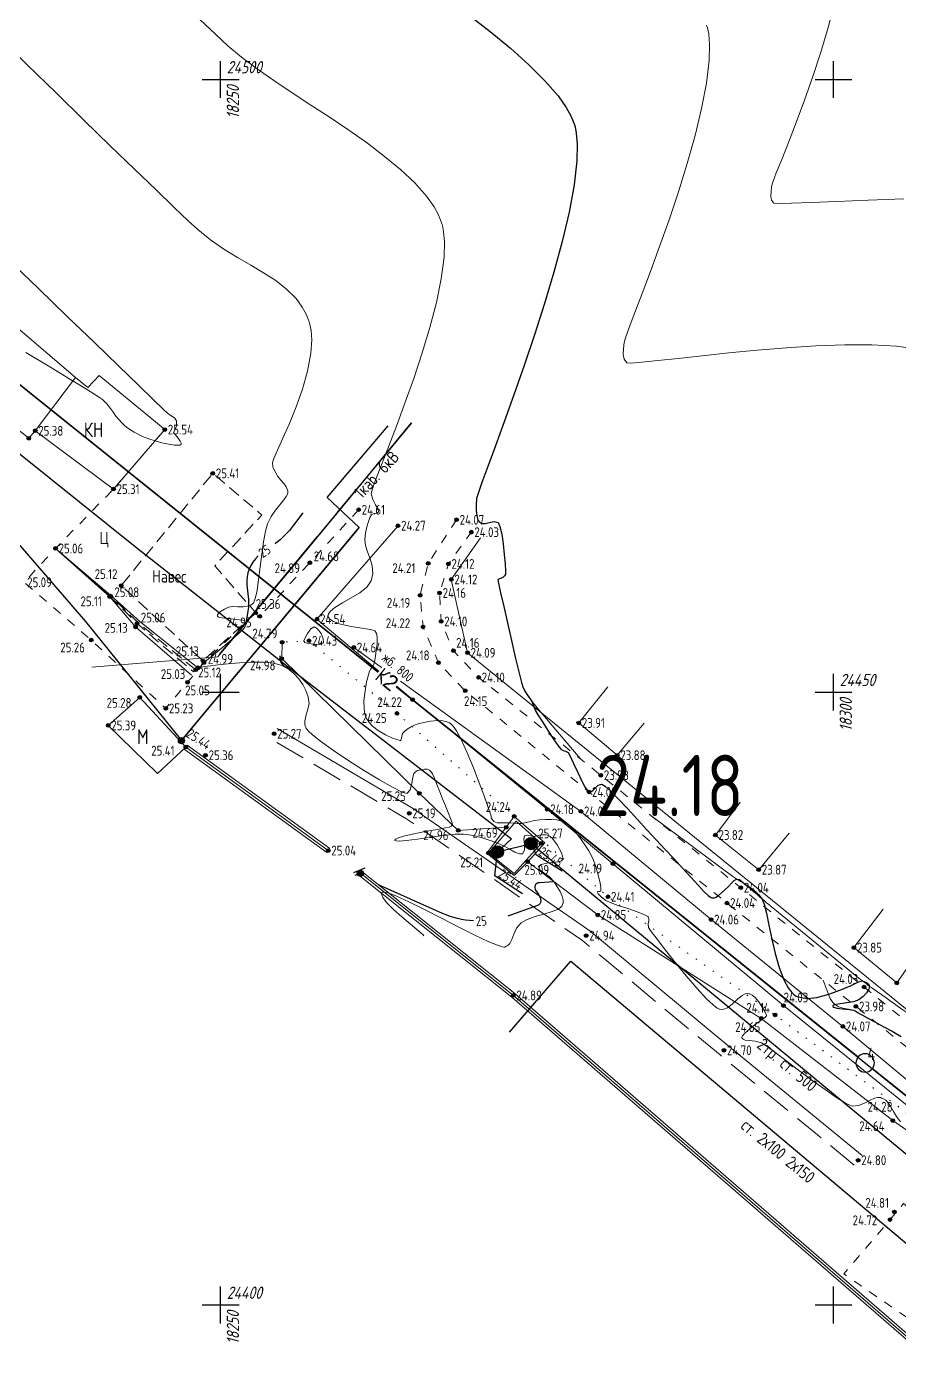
# Model space of a CAD drawing. Header units: metres. Extents: x 2491 to 4492, y 1184 to 2058.
# Drawn here: x 2826.2 to 2897.4, y 1402.6 to 1510.6 of the extents above; entities that cross this region are included whole.
import ezdxf
from ezdxf.enums import TextEntityAlignment as Align

# ---------------------------------------------------------------- set-up
doc = ezdxf.new("R2010")
doc.units = ezdxf.units.M
for name, pattern in [('g5_01_5x1_5', [1.5, 0.75, -0.75]), ('g5_02x1', [1.5, 1, -0.5]), ('g5_05x2', [3.5, 2.5, -1]), ('g5_366', [0.85, 0.1, -0.75]), ('осеваяX2', [4, 2.5, -0.5, 0.5, -0.5])]:
    doc.linetypes.add(name, pattern=pattern)
for name, color, linetype, transparency in [('02_Сетка', 7, 'Continuous', 0.6), ('03_Здания и строения', 7, 'Continuous', 0.6), ('05_Элементы зданий', 7, 'Continuous', 0.6), ('06_Инженерно-технические сооружения', 7, 'Continuous', 0.6), ('10_Границы покрытий и угодий', 7, 'Continuous', 0.6), ('11_Гидрография', 7, 'Continuous', 0.6), ('12_Рельеф', 7, 'Continuous', 0.6), ('13_Растительность', 7, 'Continuous', 0.6), ('14_Ограждения', 7, 'Continuous', 0.6), ('19_Горизонтали', 7, 'Continuous', 0.6), ('30_Канализация', 7, 'Continuous', 0.6), ('32_Теплосеть', 7, 'Continuous', 0.6), ('33_Газопровод', 7, 'Continuous', 0.6), ('38_Кабели высокого напряжения', 7, 'Continuous', 0.6), ('44_Крышки колодцев', 7, 'Continuous', 0.6), ('45_Номера колодцев', 7, 'Continuous', 0.6), ('61_Отметки высоты поверхности', 7, 'Continuous', 0.6)]:
    doc.layers.add(name, color=color, linetype=linetype, transparency=transparency)
for name, color, linetype, lineweight in [('Сети_W1', 1, 'Continuous', 30), ('Сети_Г1.Метки', 132, 'Continuous', 30), ('Сети_Горизонтали.Вспомогательные', 1, 'Continuous', 9), ('Сети_Горизонтали.Основные', 1, 'Continuous', 30), ('Сети_К2', 40, 'Continuous', 30), ('Сети_К2.Метки', 40, 'Continuous', 30), ('Сети_Трасса', 1, 'осеваяX2', 30)]:
    doc.layers.add(name, color=color, linetype=linetype, lineweight=lineweight)
doc.layers.add('Сетка', color=7, linetype='Continuous')
doc.styles.add('LIKE11', font='GOST_0.TTF')
doc.styles.add('LIKE14', font='GOST_0.TTF')
doc.styles.add('LIKE17', font='GOST_0.TTF')
doc.styles.add('LIKE32', font='GOST_0.TTF')
doc.styles.add('LIKE36', font='GOST_0.TTF')
doc.styles.add('Line_GUGK', font='GOST_0.TTF')
doc.styles.get("Standard").update_dxf_attribs({"font": 'GOST_0.TTF'})
doc.linetypes.add('g5_084a', pattern='A,0.001,[18,GUGK_2005.shx,S=2.5,R=180,X=0,Y=0],0.5,[18,GUGK_2005.shx,S=6,R=180,X=0,Y=0],0.5', length=1.001)
doc.linetypes.add('g5_084b', pattern='A,0.001,[18,GUGK_2005.shx,S=5,R=180,X=0,Y=0],0.5,[18,GUGK_2005.shx,S=15,R=180,X=0,Y=0],0.5', length=1.001)
doc.linetypes.add('g5_119_1', pattern='A,4,-1,[31,GUGK_2005.shx,S=0.1,R=0,X=0,Y=0],0.35,[31,GUGK_2005.shx,S=0.08,R=0,X=0,Y=0],3.3,[31,GUGK_2005.shx,S=0.08,R=180,X=0,Y=0],0.35,[31,GUGK_2005.shx,S=0.1,R=180,X=0,Y=0],-1', length=10)
doc.linetypes.add('g5_121_g', pattern='A,4,-0.4,["Г",Line_GUGK,S=1,R=0,X=0,Y=-0.5],-1.2,12', length=17.6)
doc.linetypes.add('g5_121_t', pattern='A,4,-0.4,["Т",Line_GUGK,S=1,R=0,X=0,Y=-0.5],-1.2,12', length=17.6)
doc.linetypes.add('g5_122_kl', pattern='A,1,-1,1.5,-0.4,["Кл",Line_GUGK,S=1,R=0,X=0,Y=-0.5],-2.4,1.5,-1,4,-1,4,-1,3', length=21.8)
doc.linetypes.add('g5_122_t', pattern='A,1,-1,1.5,-0.4,["Т",Line_GUGK,S=1,R=0,X=0,Y=-0.5],-1.5,1.5,-1,4,-1,4,-1,3', length=20.9)
doc.linetypes.add('g5_386_4', pattern='A,0,-3.5,[23,GUGK_2005.shx,S=1,R=0,X=3,Y=0],-3.5', length=7)
doc.linetypes.add('g5_397_1', pattern='A,0,-0.625,[39,GUGK_2005.shx,S=0.5,R=0,X=0.5,Y=0],-1.25,[24,GUGK_2005.shx,S=0.5,R=0,X=0.5,Y=0],-0.625', length=2.5)
doc.linetypes.add('g5_472', pattern='A,0,-4,[25,GUGK_2005.shx,S=0.4,R=0,X=0,Y=-0.2],0', length=4)
doc.linetypes.add('g5_474_1a', pattern='A,1,-0.25,[28,GUGK_2005.shx,S=1,R=0,X=0,Y=0],-0.25,1', length=2.5)

# ---------------------------------------------------------------- blocks, each defined once
blk = doc.blocks.new('g5_122_7')
h = blk.add_hatch(color=0)
edge = h.paths.add_edge_path()
edge.add_arc((0, 0), 0.25, 0, 360)
at = {"color": 0}
blk.add_circle((0, 0), 0.25, dxfattribs=at)
blk = doc.blocks.new('g5_474c_1')
h = blk.add_hatch(color=0)
edge = h.paths.add_edge_path()
edge.add_arc((0, 0), 0.25, 0, 360)
at = {"color": 0}
blk.add_line((0, 0.25), (0, 0.5), dxfattribs=at)
blk.add_lwpolyline([(0.25, -0.5), (0.25, 0.5)], dxfattribs=at)
blk.add_circle((0, 0), 0.25, dxfattribs=at)
blk = doc.blocks.new('g5_117t')
h = blk.add_hatch(color=255)
h.paths.add_polyline_path([(-0.04, -0.04), (-0.46, -0.04, 0.367426), (-0.04, -0.46)])
h.paths.add_polyline_path([(0.04, -0.46, 0.367426), (0.46, -0.04), (0.04, -0.04)])
h.paths.add_polyline_path([(0.46, 0.04, 0.921954), (-0.46, 0.04)])
at = {"color": 0}
for points in [[(-0.5, 0), (0.5, 0)], [(0, -0.5), (0, 0)]]:
    blk.add_lwpolyline(points, dxfattribs=at)
blk.add_circle((0, 0), 0.5, dxfattribs=at)
blk = doc.blocks.new('g5_012')
at = {"color": 92}
for points in [[(0, -1.5), (0, 1.5)], [(-1.5, 0), (1.5, 0)]]:
    blk.add_lwpolyline(points, dxfattribs=at)
blk = doc.blocks.new('g5_330')
blk.add_hatch(color=0).paths.add_polyline_path([(0.15, 0, 1), (-0.15, 0, 1)])
at = {"color": 0}
blk.add_circle((0, 0), 0.15, dxfattribs=at)

msp = doc.modelspace()

# ---------------------------------------------------------------- linework, layer by layer
at = {"layer": '03_Здания и строения', "color": 7, "linetype": 'Continuous', "lineweight": 20, "flags": 128}
for points in [[(2837.47, 1477.69), (2833.29, 1472.83), (2826.9, 1477.59), (2826.38, 1476.98), (2820.88, 1481.32), (2810.23, 1490.2), (2810.57, 1490.67), (2805.62, 1494.96), (2804.7, 1493.74), (2799.21, 1497.6), (2798.34, 1496.52), (2795.47, 1498.86), (2799.34, 1503.71), (2802.14, 1501.8), (2803.47, 1503.56), (2808.78, 1499.52), (2809.72, 1500.69), (2815, 1496.32), (2814.37, 1495.45), (2830.19, 1481.93), (2831.19, 1481.12), (2832.13, 1482.09), (2837.47, 1477.69)], [(2826.9, 1477.59), (2830.19, 1481.93)], [(2873.63, 1456.71), (2871.25, 1453.75), (2874.39, 1451.12), (2876.59, 1453.74)], [(2832.86, 1453.55), (2835.43, 1455.84), (2839.18, 1451.78), (2836.88, 1449.64), (2832.86, 1453.55)], [(2884.42, 1447.28), (2882.4, 1444.61), (2885.93, 1441.78), (2888.42, 1444.76)], [(2896.08, 1438.56), (2893.69, 1435.42), (2897.19, 1432.54), (2899.5, 1435.84)]]:
    msp.add_lwpolyline(points, dxfattribs=at)
at = {"layer": '05_Элементы зданий', "color": 7, "linetype": 'g5_02x1', "lineweight": 20, "flags": 128}
msp.add_lwpolyline([(2844.89, 1462.75), (2840.59, 1458.81), (2833.92, 1464.96), (2841.39, 1474.12), (2845.39, 1470.72), (2841.55, 1466.57), (2844.89, 1462.75), (2844.89, 1462.75)], dxfattribs=at)
at = {"layer": '06_Инженерно-технические сооружения', "color": 7, "linetype": 'Continuous', "lineweight": 20, "flags": 128}
for points in [[(2840.16, 1458.25), (2835.45, 1462.03), (2833.06, 1464.14), (2828.56, 1467.99), (2832.99, 1464.05), (2835.09, 1461.59), (2839.65, 1457.66)], [(2863.75, 1443.14), (2865.33, 1445.24), (2865.98, 1446.12), (2868.48, 1443.96), (2867.08, 1442.43), (2865.99, 1441.31), (2863.75, 1443.14)], [(2866.14, 1445.75), (2863.87, 1443.13), (2865.97, 1441.46), (2868.17, 1443.93), (2866.14, 1445.75)]]:
    msp.add_lwpolyline(points, dxfattribs=at)
at = {"layer": '10_Границы покрытий и угодий', "color": 7, "linetype": 'g5_01_5x1_5', "lineweight": 20, "flags": 128}
for points in [[(2853.29, 1471.15), (2849.3, 1466.82), (2845.22, 1462.45), (2844.81, 1462.66), (2840.66, 1458.66), (2839.33, 1457.07), (2837.56, 1454.94), (2831.47, 1460.51), (2826, 1465.23), (2828.56, 1467.99), (2833.29, 1472.83), (2837.47, 1477.69)], [(2861.28, 1470.33), (2858.97, 1466.77), (2858.3, 1464.17), (2858.54, 1461.59), (2859.8, 1458.66), (2861.98, 1456.38), (2872.08, 1448.12), (2883.34, 1439.06), (2893.86, 1430.62), (2908.18, 1419.11), (2918.05, 1411.13), (2924.08, 1406.33), (2925.65, 1405.65), (2927.67, 1405.41), (2929.32, 1405.9), (2934.1, 1411.51)], [(2932.5, 1411.82), (2928.58, 1407.26), (2924.93, 1407.72), (2918.81, 1412.61), (2908.8, 1420.67), (2894.52, 1432.2), (2884.46, 1440.31), (2873.04, 1449.49), (2863.08, 1457.47), (2861.02, 1459.64), (2860.02, 1462.04), (2859.89, 1464.36), (2860.61, 1466.73), (2862.48, 1469.32)], [(2900.22, 1412.46), (2902.93, 1410.26), (2903.65, 1406.64), (2902.31, 1405.14), (2900.85, 1403.27), (2892.87, 1408.8), (2896.64, 1413.23), (2897.75, 1414.53), (2900.22, 1412.46)]]:
    msp.add_lwpolyline(points, dxfattribs=at)
at = {"layer": '10_Границы покрытий и угодий', "color": 7, "linetype": 'g5_366', "lineweight": 20, "flags": 128}
for points in [[(2865.98, 1446.12), (2856.42, 1454.53), (2849.24, 1460.46), (2847.05, 1460.34)], [(2907.1, 1414.2), (2897.69, 1422.16), (2887.26, 1429.93), (2873.63, 1439.57), (2868.48, 1443.96)]]:
    msp.add_lwpolyline(points, dxfattribs=at)
at = {"layer": '10_Границы покрытий и угодий', "color": 7, "linetype": 'Continuous', "lineweight": 20, "flags": 128}
msp.add_lwpolyline([(2894.36, 1418.46), (2883.41, 1427.43), (2872.15, 1436.8), (2857.69, 1446.8), (2846.64, 1453.3)], dxfattribs=at)
at = {"layer": '10_Границы покрытий и угодий', "color": 7, "linetype": 'g5_05x2', "lineweight": 20, "flags": 128}
msp.add_lwpolyline([(2893.72, 1417.68), (2882.77, 1426.66), (2871.54, 1436), (2857.15, 1445.96), (2846.14, 1452.44)], dxfattribs=at)
at = {"layer": '11_Гидрография', "color": 92, "linetype": 'g5_02x1', "lineweight": 20, "flags": 128}
msp.add_lwpolyline([(2840, 1458.09), (2835.3, 1461.94), (2833.05, 1464.11), (2828.56, 1467.99), (2833.02, 1464.05), (2835.22, 1461.86), (2839.81, 1457.92), (2840, 1458.09)], dxfattribs=at)
at = {"layer": '12_Рельеф', "color": 7, "linetype": 'g5_084b', "lineweight": 20, "flags": 128}
msp.add_lwpolyline([(2865.33, 1445.24), (2861.42, 1444.99), (2858.23, 1448.01), (2847.01, 1459), (2847.05, 1460.34)], dxfattribs=at)
at = {"layer": '12_Рельеф', "color": 7, "linetype": 'g5_084a', "lineweight": 20, "flags": 128}
msp.add_lwpolyline([(2907.1, 1414.2), (2896.86, 1421.31), (2886.14, 1429.64), (2872.8, 1438.09), (2867.08, 1442.43)], dxfattribs=at)
at = {"layer": '13_Растительность', "color": 92, "linetype": 'g5_397_1', "lineweight": 20, "flags": 128}
msp.add_lwpolyline([(2904.27, 1425.29), (2862.17, 1459.48), (2860.85, 1465.46), (2863.23, 1468.87)], dxfattribs=at)
at = {"layer": '13_Растительность', "color": 92, "linetype": 'g5_386_4', "lineweight": 20, "flags": 128}
msp.add_lwpolyline([(2935.13, 1410.46), (2928.79, 1403.13), (2917.42, 1408.93), (2906.86, 1417.25), (2892.79, 1428.99), (2882.04, 1437.71), (2871.42, 1446.54), (2852.89, 1459.91)], dxfattribs=at)
at = {"layer": '14_Ограждения', "color": 7, "linetype": 'g5_474_1a', "lineweight": 20, "flags": 128}
msp.add_lwpolyline([(2856.5, 1469.85), (2849.89, 1462.23), (2857.69, 1455.66), (2868.67, 1446.71), (2887.94, 1430.69), (2898.05, 1422.53), (2920.19, 1404.38), (2933.07, 1393.71), (2942.35, 1404.73)], dxfattribs=at)
at = {"layer": '14_Ограждения', "color": 7, "linetype": 'Continuous', "lineweight": 20, "flags": 128}
for points in [[(2839.06, 1451.62), (2850.69, 1443.18)], [(2839.3, 1451.94), (2850.93, 1443.51)], [(2853.31, 1441.33), (2865.78, 1431.37), (2935.07, 1371.26)], [(2853.56, 1441.64), (2866.04, 1431.67), (2935.33, 1371.56)]]:
    msp.add_lwpolyline(points, dxfattribs=at)
at = {"layer": '14_Ограждения', "color": 7, "linetype": 'g5_472', "lineweight": 20, "flags": 128}
for points in [[(2839.18, 1451.78), (2850.81, 1443.34)], [(2853.43, 1441.49), (2865.91, 1431.52), (2935.2, 1371.41)]]:
    msp.add_lwpolyline(points, dxfattribs=at)
at = {"layer": '19_Горизонтали', "color": 32, "linetype": 'Continuous', "lineweight": 30, "elevation": 25, "flags": 128}
for points in [[(2848.73, 1470.9), (2847.98, 1469.89, -0.071439), (2846.47, 1468.36, -0.071439)], [(2845.1, 1467.38, 0.240807), (2844.18, 1465.01), (2844.28, 1464.05, -0.067846), (2844.23, 1462.71), (2844.12, 1462.04)], [(2846.87, 1459.24), (2846.91, 1458.86, 0.264694), (2847.31, 1458.32), (2848.04, 1457.99)], [(2862.65, 1437.6, -0.091191), (2860.14, 1438.21), (2854.92, 1440.55)], [(2869.24, 1440.79), (2868.03, 1440.72, 0.588289), (2867.73, 1440.1), (2867.98, 1439.74, -0.145422), (2868.14, 1439.23), (2868.14, 1439.23, -0.326649), (2867.89, 1438.86), (2865.45, 1438)]]:
    msp.add_lwpolyline(points, format="xyb", dxfattribs=at)
at = {"layer": '19_Горизонтали', "color": 32, "linetype": 'Continuous', "lineweight": 20, "elevation": 24, "flags": 128}
for points in [[(2866.71, 1456.61), (2867.07, 1456.05, 0.03394), (2867.85, 1454.99), (2871.35, 1450.84)], [(2909.97, 1421.91), (2909.4, 1422.19, -0.03034), (2908.28, 1422.81), (2907.73, 1423.16, -0.014009), (2905.6, 1424.62), (2899.02, 1429.39, 0.004843), (2896.32, 1431.31), (2895.27, 1432.05, -0.014732), (2894.68, 1432.48), (2894.68, 1432.48, -0.004276), (2894.1, 1432.94), (2886.94, 1438.78, -0.007875), (2885.49, 1440.01), (2885.06, 1440.38, 0.046587), (2884.45, 1440.82), (2884.45, 1440.82, -0.02714), (2883.82, 1441.23), (2877.24, 1446.11)], [(2891.19, 1432.76), (2891.67, 1431.45, 0.263351), (2892.82, 1430.48), (2893.38, 1430.37, -0.087302), (2893.92, 1430.17), (2893.92, 1430.17, 0.01379), (2894.43, 1429.88), (2895.41, 1429.38)]]:
    msp.add_lwpolyline(points, format="xyb", dxfattribs=at)
at = {"layer": '30_Канализация', "color": 42, "linetype": 'g5_122_kl', "lineweight": 30, "flags": 128}
msp.add_lwpolyline([(2573.21, 1770.45), (2565.79, 1625.95), (2660.18, 1571.13), (2816.62, 1488.59), (2949.95, 1381.6), (3024.48, 1321.01), (3045.27, 1304.23), (3096.52, 1320.25), (3183.38, 1424.58), (3235.91, 1417.46), (3257.9, 1413.34), (3277.77, 1408.37)], dxfattribs=at)
at = {"layer": '32_Теплосеть', "color": 5, "linetype": 'g5_122_t', "lineweight": 30, "flags": 128}
for points in [[(2788.47, 1497.13), (2797.54, 1492.96), (2799.95, 1496.31), (2835.18, 1468.03), (2848.3, 1457.74), (2865.75, 1444.3), (2864.61, 1443.23), (2867.36, 1443.91)], [(2865.6, 1428.51), (2870.6, 1434.31), (2902.79, 1407.22), (2925.86, 1387.74), (2951.6, 1365.94), (2959.82, 1358.75), (2961.31, 1351.29)]]:
    msp.add_lwpolyline(points, dxfattribs=at)
at = {"layer": '32_Теплосеть', "color": 5, "linetype": 'g5_121_t', "lineweight": 30, "flags": 128}
msp.add_lwpolyline([(2867.36, 1443.91), (2895.34, 1420.73), (2934.02, 1388.77), (2937.45, 1385.95), (2966.84, 1361.67), (2979.86, 1351.1), (3000.43, 1334.25), (3012.96, 1324.18), (3022.94, 1315.94), (3041.34, 1303.3), (3059.73, 1324.38)], dxfattribs=at)
at = {"layer": '33_Газопровод', "color": 132, "linetype": 'g5_121_g', "lineweight": 30, "flags": 128}
for points in [[(2788.2, 1487.94), (2805.85, 1491.12), (2831.01, 1462.03), (2838.83, 1452.31)], [(2838.83, 1452.31), (2853.33, 1469.69), (2850.71, 1472.16), (2855.71, 1477.99)]]:
    msp.add_lwpolyline(points, dxfattribs=at)
at = {"layer": '38_Кабели высокого напряжения', "color": 1, "linetype": 'g5_119_1', "lineweight": 20, "flags": 128}
msp.add_lwpolyline([(2857.61, 1478.23), (2841.8, 1459.16), (2831.51, 1458.31)], dxfattribs=at)
at = {"layer": '45_Номера колодцев', "flags": 128}
for points in [[(2869.89, 1441.66), (2867.79, 1442.97), (2867.36, 1443.91)], [(2866.65, 1439.81), (2864.39, 1441.27), (2864.61, 1443.23)]]:
    msp.add_lwpolyline(points, dxfattribs=at)
at = {"layer": 'Сети_W1', "color": 1, "linetype": 'Continuous', "lineweight": 30}
for p, q in [((2857.61, 1478.23), (2848.65, 1467.42)), ((2848.65, 1467.42), (2841.95, 1459.34))]:
    msp.add_line(p, q, dxfattribs=at)
at = {"layer": 'Сети_Г1.Метки', "color": 132, "linetype": 'Continuous', "lineweight": 30}
for p, q in [((2853.33, 1469.69), (2849.52, 1465.12)), ((2849.52, 1465.12), (2840.12, 1453.86)), ((2840.12, 1453.86), (2838.83, 1452.31))]:
    msp.add_line(p, q, dxfattribs=at)
at = {"layer": 'Сети_Горизонтали.Вспомогательные', "color": 42, "linetype": 'Continuous', "lineweight": 9, "flags": 128}
for points, elevation in [([(2892.11, 1512.47), (2891.6, 1510.5), (2891, 1508.49), (2890.34, 1506.49), (2889.66, 1504.56), (2888.98, 1502.75), (2888.35, 1501.12), (2887.8, 1499.73), (2887.36, 1498.63), (2887.07, 1497.87), (2886.96, 1497.52), (2886.93, 1497.1), (2886.91, 1496.73), (2886.97, 1496.42), (2887.15, 1496.16), (2887.55, 1496.14), (2888.59, 1496.16), (2890.2, 1496.21), (2892.31, 1496.3), (2894.85, 1496.41), (2897.76, 1496.53)], 23), ([(2840.34, 1511.14), (2841.63, 1509.92), (2842.63, 1509), (2843.73, 1508.09), (2845, 1507.14), (2846.38, 1506.17), (2847.86, 1505.18), (2849.4, 1504.17), (2850.96, 1503.15), (2852.5, 1502.11), (2854, 1501.05), (2855.41, 1499.98), (2856.71, 1498.91), (2857.86, 1497.83), (2858.82, 1496.74), (2859.44, 1495.87), (2859.8, 1495.21), (2859.98, 1494.77), (2860.06, 1494.56), (2860.12, 1494.33), (2860.22, 1493.84), (2860.29, 1493.02), (2860.26, 1491.76), (2860.03, 1490), (2859.63, 1488.07), (2859.1, 1486.03), (2858.47, 1483.94), (2857.79, 1481.87), (2857.07, 1479.85), (2856.37, 1477.97), (2855.72, 1476.27), (2855.15, 1474.81), (2854.7, 1473.65), (2854.41, 1472.86), (2854.31, 1472.48), (2854.44, 1471.99), (2854.66, 1471.55), (2854.87, 1471.2), (2854.92, 1470.98), (2854.77, 1470.87), (2854.54, 1470.84), (2854.33, 1470.73), (2854.21, 1470.53), (2854.08, 1470.2), (2853.96, 1469.76), (2853.86, 1469.25), (2853.8, 1468.71), (2853.86, 1468.23), (2854.02, 1467.71), (2854.22, 1467.15), (2854.38, 1466.56), (2854.44, 1465.96), (2854.32, 1465.34), (2853.96, 1464.84), (2853.39, 1464.38), (2852.69, 1463.95), (2851.97, 1463.55), (2851.35, 1463.17), (2850.99, 1462.88), (2850.84, 1462.66), (2850.8, 1462.52), (2850.81, 1462.44), (2850.84, 1462.36), (2850.95, 1462.21), (2851.25, 1462.02), (2851.82, 1461.81), (2852.69, 1461.62), (2853.56, 1461.48), (2854.26, 1461.37), (2854.6, 1461.26), (2854.75, 1461.04), (2854.79, 1460.79), (2854.8, 1460.48), (2854.79, 1460.16), (2854.73, 1459.7), (2854.66, 1459.19), (2854.58, 1458.75), (2854.51, 1458.48), (2854.4, 1458.29), (2854.27, 1458.16), (2854.17, 1457.97), (2854.08, 1457.68), (2853.94, 1457.11), (2853.81, 1456.37), (2853.72, 1455.56), (2853.73, 1454.93), (2853.8, 1454.49), (2853.88, 1454.23), (2853.93, 1454.12), (2854, 1454.01), (2854.15, 1453.79), (2854.42, 1453.49), (2854.87, 1453.14), (2855.47, 1452.78), (2856.04, 1452.52), (2856.4, 1452.39), (2856.59, 1452.34), (2856.67, 1452.33), (2856.69, 1452.33), (2856.72, 1452.35), (2856.75, 1452.39), (2856.78, 1452.49), (2856.8, 1452.66), (2856.88, 1452.88), (2857.02, 1453.05), (2857.24, 1453.24), (2857.51, 1453.42), (2857.84, 1453.57), (2858.15, 1453.68), (2858.61, 1453.8), (2859.14, 1453.91), (2859.71, 1453.96), (2860.17, 1453.92), (2860.49, 1453.84), (2860.69, 1453.75), (2860.78, 1453.7), (2860.85, 1453.65), (2861.01, 1453.48), (2861.26, 1453.11), (2861.64, 1452.41), (2862.15, 1451.31), (2862.65, 1450.09), (2863.12, 1448.88), (2863.52, 1447.81), (2863.81, 1447.01), (2863.95, 1446.61), (2864.06, 1446.25), (2864.12, 1445.95), (2864.31, 1445.7), (2864.58, 1445.6), (2864.91, 1445.59), (2865.27, 1445.6), (2865.61, 1445.61), (2865.94, 1445.58), (2866.21, 1445.56), (2866.54, 1445.56), (2866.83, 1445.6), (2867.2, 1445.68), (2867.62, 1445.78), (2868.07, 1445.86), (2868.52, 1445.88), (2869.02, 1445.88), (2869.42, 1445.86), (2869.8, 1445.77), (2870.21, 1445.57), (2870.54, 1445.3), (2870.92, 1444.91), (2871.31, 1444.42), (2871.7, 1443.88), (2872.06, 1443.31), (2872.36, 1442.74), (2872.64, 1442.05), (2872.84, 1441.34), (2872.98, 1440.71), (2873.04, 1440.32), (2873.05, 1440.12), (2873.05, 1440.05), (2873.05, 1440.04), (2873.03, 1440.02), (2872.97, 1440), (2872.85, 1439.99), (2872.75, 1439.96), (2872.84, 1439.8), (2873.11, 1439.53), (2873.45, 1439.26), (2873.82, 1439.1), (2874.46, 1438.87), (2875.24, 1438.6), (2876, 1438.33), (2876.5, 1438.14), (2876.76, 1438.01), (2876.87, 1437.95), (2876.9, 1437.92), (2876.93, 1437.87), (2876.96, 1437.76), (2876.95, 1437.6), (2876.91, 1437.37), (2876.94, 1437.05), (2877.15, 1436.74), (2877.63, 1436.1), (2878.31, 1435.21), (2879.13, 1434.19), (2880.01, 1433.12), (2880.88, 1432.11), (2881.68, 1431.25), (2882.21, 1430.74), (2882.53, 1430.49), (2882.7, 1430.41), (2882.76, 1430.39), (2882.87, 1430.37), (2883.08, 1430.4), (2883.38, 1430.52), (2883.76, 1430.81), (2884.21, 1431.23), (2884.57, 1431.52), (2884.83, 1431.65), (2885.02, 1431.67), (2885.11, 1431.66), (2885.2, 1431.64), (2885.38, 1431.55), (2885.64, 1431.35), (2885.95, 1430.99), (2886.27, 1430.49), (2886.45, 1430.15), (2886.53, 1429.97), (2886.56, 1429.9), (2886.56, 1429.89), (2886.56, 1429.88), (2886.55, 1429.84), (2886.51, 1429.79), (2886.46, 1429.72), (2886.24, 1429.57), (2885.75, 1429.22), (2885.18, 1428.78), (2884.8, 1428.44), (2884.61, 1428.22), (2884.56, 1428.11), (2884.56, 1428.06), (2884.58, 1428.02), (2884.65, 1427.94), (2884.82, 1427.88), (2885.14, 1427.84), (2885.64, 1427.8), (2886.15, 1427.66), (2886.54, 1427.4), (2887.23, 1426.9), (2888.14, 1426.22), (2889.18, 1425.43), (2890.27, 1424.61), (2891.34, 1423.84), (2892.29, 1423.17), (2893.05, 1422.7), (2893.54, 1422.49), (2894.08, 1422.53), (2894.57, 1422.73), (2895.01, 1422.98), (2895.36, 1423.15), (2895.61, 1423.2), (2895.78, 1423.2), (2895.87, 1423.18), (2895.95, 1423.15), (2896.1, 1423.08), (2896.29, 1422.96), (2896.49, 1422.75), (2896.7, 1422.43), (2896.91, 1422.05), (2897.18, 1421.64), (2897.49, 1421.2)], 24.5), ([(2881.68, 1510.7), (2881.74, 1510.47), (2881.85, 1509.97), (2881.92, 1509.12), (2881.89, 1507.81), (2881.67, 1505.95), (2881.27, 1503.89), (2880.73, 1501.68), (2880.09, 1499.4), (2879.37, 1497.09), (2878.61, 1494.81), (2877.84, 1492.63), (2877.1, 1490.6), (2876.42, 1488.79), (2875.82, 1487.24), (2875.36, 1486.02), (2875.05, 1485.18), (2874.94, 1484.79), (2874.9, 1484.28), (2874.88, 1483.83), (2874.95, 1483.44), (2875.18, 1483.13), (2875.54, 1483.11), (2876.4, 1483.18), (2877.7, 1483.32), (2879.36, 1483.5), (2881.31, 1483.72), (2883.48, 1483.96), (2885.8, 1484.18), (2888.2, 1484.37), (2890.6, 1484.52), (2892.95, 1484.61), (2895.16, 1484.6), (2897.16, 1484.49), (2898.89, 1484.26)], 23.5), ([(2858.61, 1436.39), (2858.54, 1436.46), (2858.37, 1436.62), (2858.04, 1436.9), (2857.53, 1437.33), (2856.82, 1437.93), (2856.14, 1438.54), (2855.57, 1439.11), (2855.27, 1439.5), (2855.17, 1439.74), (2855.17, 1439.86), (2855.19, 1439.91), (2855.23, 1439.94), (2855.35, 1439.95), (2855.67, 1439.88), (2856.31, 1439.64), (2857.38, 1439.15), (2858.66, 1438.52), (2860.06, 1437.82), (2861.46, 1437.1), (2862.78, 1436.44), (2863.91, 1435.9), (2864.61, 1435.61), (2864.99, 1435.49), (2865.16, 1435.47), (2865.21, 1435.47), (2865.3, 1435.51), (2865.45, 1435.59), (2865.63, 1435.77), (2865.79, 1436.07), (2865.96, 1436.53), (2866.18, 1437), (2866.54, 1437.43), (2867.04, 1437.72), (2867.7, 1437.95), (2868.41, 1438.16), (2869.08, 1438.36), (2869.52, 1438.54), (2869.76, 1438.69), (2869.87, 1438.8), (2869.9, 1438.86), (2869.93, 1438.93), (2869.97, 1439.08), (2869.97, 1439.3), (2869.9, 1439.61), (2869.73, 1440), (2869.49, 1440.39), (2869.24, 1440.79), (2868.85, 1441.2), (2868.41, 1441.52), (2868.06, 1441.78), (2867.97, 1442.04), (2868.19, 1442.21), (2868.64, 1442.31), (2869.18, 1442.36), (2869.57, 1442.41), (2869.78, 1442.47), (2869.87, 1442.52), (2869.9, 1442.55), (2869.92, 1442.6), (2869.95, 1442.71), (2869.93, 1442.89), (2869.84, 1443.15), (2869.65, 1443.51), (2869.49, 1443.81), (2869.28, 1444.1), (2869.08, 1444.35), (2868.89, 1444.51), (2868.7, 1444.59), (2868.52, 1444.62), (2868.3, 1444.62), (2868.07, 1444.59), (2867.86, 1444.54), (2867.59, 1444.5), (2867.3, 1444.54), (2867.04, 1444.6), (2866.83, 1444.55), (2866.77, 1444.28), (2866.81, 1443.83), (2866.81, 1443.37), (2866.67, 1443.08), (2866.41, 1443.07), (2866.04, 1443.22), (2865.58, 1443.47), (2865.05, 1443.75), (2864.47, 1444), (2863.93, 1444.19), (2863.45, 1444.35), (2862.99, 1444.49), (2862.47, 1444.6), (2861.83, 1444.68), (2861.15, 1444.67), (2860.21, 1444.57), (2859.15, 1444.42), (2858.09, 1444.27), (2857.16, 1444.16), (2856.61, 1444.11), (2856.34, 1444.13), (2856.25, 1444.16), (2856.24, 1444.19), (2856.24, 1444.22), (2856.31, 1444.28), (2856.55, 1444.38), (2857.07, 1444.53), (2857.92, 1444.73), (2858.85, 1444.91), (2859.72, 1445.07), (2860.38, 1445.19), (2860.67, 1445.25), (2860.85, 1445.33), (2860.95, 1445.44), (2860.92, 1445.61), (2860.79, 1445.96), (2860.6, 1446.44), (2860.37, 1446.98), (2860.13, 1447.55), (2859.9, 1448.13), (2859.68, 1448.72), (2859.47, 1449.26), (2859.31, 1449.6), (2859.19, 1449.79), (2859.11, 1449.87), (2859.08, 1449.9), (2859.01, 1449.93), (2858.87, 1449.97), (2858.65, 1449.98), (2858.36, 1449.93), (2858.1, 1449.86), (2857.92, 1449.77), (2857.78, 1449.63), (2857.72, 1449.34), (2857.63, 1448.82), (2857.49, 1448.29), (2857.22, 1447.99), (2856.84, 1448.1), (2856.06, 1448.5), (2855, 1449.1), (2853.77, 1449.85), (2852.48, 1450.67), (2851.24, 1451.5), (2850.18, 1452.26), (2849.53, 1452.77), (2849.19, 1453.08), (2849.06, 1453.24), (2849.02, 1453.3), (2848.97, 1453.41), (2848.91, 1453.61), (2848.9, 1453.91), (2848.98, 1454.3), (2849.13, 1454.79), (2849.24, 1455.31), (2849.17, 1455.88), (2848.98, 1456.39), (2848.73, 1456.88), (2848.41, 1457.35), (2848.01, 1457.78), (2847.53, 1458.16), (2846.96, 1458.48), (2846.35, 1458.63), (2845.52, 1458.7), (2844.57, 1458.7), (2843.57, 1458.65), (2842.61, 1458.57), (2841.8, 1458.49), (2841.2, 1458.42), (2840.92, 1458.39), (2840.68, 1458.35), (2840.47, 1458.3), (2840.37, 1458.31), (2840.47, 1458.49), (2840.61, 1458.62), (2840.65, 1458.67), (2840.88, 1458.86), (2841.45, 1459.32), (2842.2, 1459.94), (2842.96, 1460.58), (2843.58, 1461.11), (2843.87, 1461.39), (2844.03, 1461.63), (2844.13, 1461.85), (2844.12, 1462.04), (2843.84, 1462.13), (2843.27, 1462.2), (2842.6, 1462.27), (2842.13, 1462.33), (2841.88, 1462.39), (2841.79, 1462.44), (2841.77, 1462.46), (2841.77, 1462.5), (2841.78, 1462.57), (2841.86, 1462.68), (2842.03, 1462.84), (2842.34, 1463.03), (2842.68, 1463.19), (2843.01, 1463.25), (2843.42, 1463.24), (2843.87, 1463.23), (2844.22, 1463.27), (2844.45, 1463.35), (2844.6, 1463.44), (2844.66, 1463.5), (2844.7, 1463.54), (2844.77, 1463.68), (2844.87, 1463.99), (2845, 1464.55), (2845.13, 1465.45), (2845.26, 1466.48), (2845.39, 1467.53), (2845.53, 1468.54), (2845.68, 1469.39), (2845.85, 1470.01), (2846.14, 1470.59), (2846.5, 1471.11), (2846.86, 1471.56), (2847.19, 1471.95), (2847.38, 1472.23), (2847.48, 1472.42), (2847.51, 1472.54), (2847.51, 1472.59), (2847.51, 1472.68), (2847.47, 1472.83), (2847.38, 1473.03), (2847.2, 1473.27), (2846.93, 1473.55), (2846.7, 1473.87), (2846.53, 1474.17), (2846.4, 1474.41), (2846.3, 1474.66), (2846.25, 1474.97), (2846.36, 1475.32), (2846.67, 1476.01), (2847.11, 1476.98), (2847.64, 1478.18), (2848.18, 1479.54), (2848.7, 1480.99), (2849.12, 1482.47), (2849.39, 1483.92), (2849.46, 1485.02), (2849.41, 1485.78), (2849.31, 1486.26), (2849.25, 1486.48), (2849.17, 1486.7), (2849, 1487.12), (2848.69, 1487.69), (2848.18, 1488.39), (2847.41, 1489.16), (2846.52, 1489.85), (2845.54, 1490.49), (2844.49, 1491.11), (2843.4, 1491.74), (2842.3, 1492.42), (2841.21, 1493.17), (2840.16, 1494.02), (2839.38, 1494.73), (2838.24, 1495.82), (2836.76, 1497.24), (2835.01, 1498.93), (2833.03, 1500.85), (2830.88, 1502.94), (2828.6, 1505.16), (2826.25, 1507.46), (2823.87, 1509.78)], 25), ([(2826.15, 1483.97), (2828.1, 1482.8), (2829.77, 1481.78), (2831.08, 1480.98), (2831.98, 1480.41), (2832.38, 1480.14), (2832.75, 1479.78), (2833.04, 1479.42), (2833.28, 1479.09), (2833.49, 1478.78), (2833.72, 1478.51), (2833.96, 1478.25), (2834.16, 1478.05), (2834.38, 1477.86), (2834.67, 1477.66), (2834.97, 1477.48), (2835.32, 1477.29), (2835.72, 1477.11), (2836.17, 1476.93), (2836.68, 1476.77), (2837.23, 1476.62), (2837.78, 1476.5), (2838.26, 1476.43), (2838.56, 1476.41), (2838.71, 1476.43), (2838.77, 1476.46), (2838.79, 1476.48), (2838.81, 1476.51), (2838.8, 1476.59), (2838.72, 1476.75), (2838.56, 1476.99), (2838.34, 1477.25), (2838.23, 1477.37), (2838.19, 1477.46), (2838.28, 1477.64), (2838.43, 1478.01), (2838.44, 1478.41), (2838.27, 1478.66), (2838, 1478.82), (2837.69, 1479.03), (2837.37, 1479.34), (2836.56, 1480.12), (2835.32, 1481.32), (2833.7, 1482.89), (2831.76, 1484.77), (2829.55, 1486.9), (2827.15, 1489.22), (2824.6, 1491.69)], 25.5)]:
    msp.add_lwpolyline(points, dxfattribs=dict(at, elevation=elevation))
at = {"layer": 'Сети_Горизонтали.Вспомогательные', "color": 42, "linetype": 'Continuous', "lineweight": 9, "elevation": 24.5, "flags": 128}
msp.add_lwpolyline([(2848.82, 1460.44), (2848.83, 1460.42), (2848.85, 1460.39), (2848.89, 1460.33), (2848.96, 1460.28), (2849.19, 1460.23), (2849.64, 1460.17), (2850.12, 1460.16), (2850.41, 1460.29), (2850.4, 1460.61), (2850.22, 1461.04), (2849.94, 1461.42), (2849.65, 1461.59), (2849.38, 1461.42), (2849.11, 1461.04), (2848.9, 1460.64), (2848.82, 1460.44)], close=True, dxfattribs=at)
at = {"layer": 'Сети_Горизонтали.Основные', "color": 40, "linetype": 'Continuous', "lineweight": 30, "elevation": 24, "flags": 128}
msp.add_lwpolyline([(2862.23, 1511.56), (2864.02, 1510.17), (2865.68, 1508.8), (2867.18, 1507.46), (2868.49, 1506.16), (2869.56, 1504.91), (2870.23, 1503.96), (2870.6, 1503.28), (2870.79, 1502.84), (2870.87, 1502.63), (2870.94, 1502.39), (2871.04, 1501.88), (2871.12, 1500.99), (2871.09, 1499.62), (2870.86, 1497.65), (2870.45, 1495.43), (2869.89, 1493.05), (2869.22, 1490.54), (2868.45, 1487.98), (2867.64, 1485.41), (2866.8, 1482.91), (2865.96, 1480.53), (2865.17, 1478.32), (2864.45, 1476.36), (2863.83, 1474.69), (2863.35, 1473.38), (2863.03, 1472.48), (2862.91, 1472.07), (2862.89, 1471.56), (2862.89, 1471.1), (2862.92, 1470.68), (2862.99, 1470.41), (2863.08, 1470.24), (2863.15, 1470.14), (2863.2, 1470.1), (2863.26, 1470.06), (2863.39, 1470.02), (2863.61, 1470.03), (2863.94, 1470.11), (2864.34, 1470.2), (2864.67, 1470.11), (2864.82, 1469.79), (2864.96, 1469.16), (2865.08, 1468.36), (2865.17, 1467.51), (2865.23, 1466.73), (2865.26, 1466.14), (2865.26, 1465.87), (2865.17, 1465.73), (2865.06, 1465.63), (2864.94, 1465.56), (2864.78, 1465.51), (2864.65, 1465.46), (2864.7, 1465.15), (2864.87, 1464.37), (2865.12, 1463.25), (2865.42, 1461.91), (2865.75, 1460.49), (2866.07, 1459.12), (2866.36, 1457.93), (2866.58, 1457.05), (2866.71, 1456.61), (2866.89, 1456.26), (2867.09, 1455.97), (2867.27, 1455.73), (2867.42, 1455.5), (2867.53, 1455.23), (2867.61, 1455.01), (2867.72, 1454.75), (2867.92, 1454.42), (2868.28, 1453.84), (2868.73, 1453.13), (2869.19, 1452.44), (2869.57, 1451.89), (2869.78, 1451.62), (2869.98, 1451.51), (2870.17, 1451.45), (2870.37, 1451.34), (2870.54, 1451.04), (2870.82, 1450.44), (2871.16, 1449.7), (2871.52, 1448.96), (2871.78, 1448.48), (2871.95, 1448.23), (2872.04, 1448.14), (2872.08, 1448.12), (2872.13, 1448.11), (2872.24, 1448.13), (2872.39, 1448.23), (2872.58, 1448.43), (2872.84, 1448.68), (2873.14, 1448.77), (2873.41, 1448.6), (2873.88, 1448.17), (2874.5, 1447.54), (2875.23, 1446.76), (2876.01, 1445.9), (2876.81, 1445.03), (2877.58, 1444.19), (2878.28, 1443.46), (2879.01, 1442.68), (2879.72, 1441.91), (2880.38, 1441.17), (2880.98, 1440.51), (2881.49, 1439.98), (2881.81, 1439.68), (2882, 1439.54), (2882.09, 1439.49), (2882.13, 1439.48), (2882.19, 1439.48), (2882.31, 1439.49), (2882.46, 1439.54), (2882.64, 1439.66), (2882.88, 1439.88), (2883.16, 1440.13), (2883.45, 1440.4), (2883.7, 1440.68), (2883.92, 1440.9), (2884.12, 1441.01), (2884.35, 1440.97), (2884.54, 1440.82), (2884.77, 1440.63), (2884.98, 1440.49), (2885.26, 1440.3), (2885.58, 1440.06), (2885.91, 1439.75), (2886.2, 1439.38), (2886.36, 1438.97), (2886.55, 1438.22), (2886.75, 1437.24), (2886.99, 1436.12), (2887.28, 1434.94), (2887.6, 1433.8), (2887.98, 1432.79), (2888.33, 1432.13), (2888.62, 1431.75), (2888.82, 1431.57), (2888.93, 1431.5), (2889.07, 1431.43), (2889.38, 1431.34), (2889.9, 1431.28), (2890.67, 1431.36), (2891.66, 1431.62), (2892.63, 1431.98), (2893.46, 1432.34), (2894.08, 1432.62), (2894.39, 1432.71), (2894.66, 1432.61), (2894.87, 1432.46), (2894.97, 1432.26), (2894.91, 1432.03), (2894.72, 1431.74), (2894.44, 1431.43), (2894.09, 1431.16), (2893.67, 1431.01), (2893.12, 1430.91), (2892.57, 1430.84), (2892.21, 1430.78), (2892.03, 1430.72), (2891.98, 1430.67), (2891.97, 1430.64), (2891.98, 1430.61), (2892.06, 1430.55), (2892.3, 1430.48), (2892.73, 1430.42), (2893.3, 1430.37), (2893.67, 1430.32), (2893.85, 1430.23), (2893.99, 1430.13), (2894.17, 1430.02), (2894.4, 1429.9), (2894.82, 1429.67), (2895.39, 1429.36), (2896.07, 1428.99), (2896.81, 1428.59), (2897.56, 1428.18)], dxfattribs=at)
at = {"layer": 'Сети_К2', "color": 40, "linetype": 'Continuous', "lineweight": 30}
for p, q in [((2894.03, 1426.48), (2817.2, 1488.12)), ((2949.37, 1382.07), (2895.2, 1425.54))]:
    msp.add_line(p, q, dxfattribs=at)
for start, end in [(0, 180), (180, 0)]:
    msp.add_arc((2894.61, 1426.01), 0.75, start, end, dxfattribs=at)
at = {"layer": 'Сети_Трасса', "color": 1, "linetype": 'осеваяX2', "lineweight": 30, "ltscale": 5, "flags": 128}
for points in [[(3045.27, 1304.23), (3024.48, 1321.01), (2949.95, 1381.6), (2816.62, 1488.59), (2738.01, 1530.07), (2660.18, 1571.13), (2652.26, 1575.73), (2565.79, 1625.95)], [(2841.95, 1459.34), (2857.61, 1478.23)], [(2838.83, 1452.31), (2853.33, 1469.69)]]:
    msp.add_lwpolyline(points, dxfattribs=at)

# ---------------------------------------------------------------- block references
at = {"layer": '02_Сетка', "color": 92, "linetype": 'Continuous', "lineweight": 15, "ltscale": 0.5}
for p in [(2842.03, 1506.26), (2892.03, 1506.26), (2842.03, 1456.26), (2892.03, 1456.26), (2842.03, 1406.26), (2892.03, 1406.26)]:
    msp.add_blockref('g5_012', p, dxfattribs=at)
at = {"layer": '14_Ограждения', "color": 7, "linetype": 'Continuous', "lineweight": 20, "rotation": 111.9532308922415}
msp.add_blockref('g5_474c_1', (2853.43, 1441.49, 25.01), dxfattribs=at)
at = {"layer": '44_Крышки колодцев', "color": 7, "linetype": 'Continuous', "lineweight": 20, "rotation": 327.2608096277772}
for name, p in [('g5_122_7', (2838.83, 1452.31, 25.44)), ('g5_117t', (2867.36, 1443.91, 25.45)), ('g5_117t', (2864.61, 1443.23, 25.44))]:
    msp.add_blockref(name, p, dxfattribs=at)
at = {"layer": '61_Отметки высоты поверхности', "color": 7, "linetype": 'Continuous', "lineweight": 20}
for p in [(2826.38, 1476.98, 25.27), (2826.9, 1477.59, 25.38), (2837.47, 1477.69, 25.55), (2841.39, 1474.12, 25.41), (2833.29, 1472.83, 25.31), (2853.29, 1471.15, 24.61), (2861.28, 1470.33, 24.07), (2856.5, 1469.85, 24.27), (2862.48, 1469.32, 24.03), (2828.56, 1467.99, 25.06), (2849.3, 1466.82, 24.68), (2849.32, 1466.82, 24.89), (2858.97, 1466.77, 24.21), (2860.61, 1466.73, 24.12), (2833.92, 1464.96, 25.11), (2860.85, 1465.46, 24.12), (2832.99, 1464.05, 25.11), (2833.05, 1464.11, 25.08), (2858.3, 1464.17, 24.19), (2859.89, 1464.36, 24.16), (2844.89, 1462.75, 24.97), (2835.22, 1461.86, 25.06), (2845.22, 1462.45, 24.95), (2849.89, 1462.23, 24.54), (2860.02, 1462.04, 24.1), (2835.09, 1461.59, 25.13), (2858.54, 1461.59, 24.22), (2831.47, 1460.51, 25.26), (2847.05, 1460.34, 24.79), (2849.24, 1460.46, 24.43), (2852.89, 1459.91, 24.64), (2861.02, 1459.64, 24.16), (2862.17, 1459.48, 24.09), (2840.59, 1458.81, 25.13), (2840.66, 1458.66, 24.99), (2847.01, 1459, 24.98), (2859.8, 1458.66, 24.18), (2840, 1458.09, 25.03), (2840.16, 1458.25, 25.12), (2863.08, 1457.47, 24.1), (2839.33, 1457.07, 25.05), (2861.98, 1456.38, 24.15), (2835.43, 1455.84, 25.29), (2857.69, 1455.66, 24.22), (2837.56, 1454.94, 25.23), (2856.42, 1454.53, 24.25), (2832.86, 1453.55, 25.39), (2871.25, 1453.75, 23.91), (2846.39, 1452.87, 25.27), (2839.18, 1451.78, 25.41), (2840.8, 1451.12, 25.36), (2874.39, 1451.12, 23.89), (2873.04, 1449.49, 23.98), (2858.23, 1448.01, 25.25), (2872.08, 1448.12, 24), (2868.67, 1446.71, 24.18), (2871.42, 1446.54, 24.04), (2857.42, 1446.38, 25.19), (2865.98, 1446.12, 24.23), (2861.42, 1444.99, 24.96), (2865.33, 1445.24, 24.69), (2882.4, 1444.61, 23.82), (2850.81, 1443.34, 25.05), (2868.17, 1443.93, 25.27), (2863.87, 1443.13, 25.21), (2867.08, 1442.43, 25.09), (2874.03, 1442.27, 24.19), (2885.93, 1441.78, 23.87), (2884.46, 1440.31, 24.04), (2873.63, 1439.57, 24.41), (2883.34, 1439.06, 24.04), (2872.8, 1438.09, 24.85), (2882.04, 1437.71, 24.06), (2871.85, 1436.4, 24.94), (2893.69, 1435.42, 23.85), (2897.19, 1432.54, 23.86), (2865.91, 1431.52, 24.89), (2894.52, 1432.2, 24.03), (2887.94, 1430.69, 24.03), (2893.86, 1430.62, 23.98), (2886.14, 1429.64, 24.65), (2887.26, 1429.93, 24.14), (2892.79, 1428.99, 24.07), (2883.09, 1427.04, 24.7), (2896.86, 1421.31, 24.64), (2894.04, 1418.07, 24.8), (2896.64, 1413.23, 24.72), (2897, 1413.85, 24.81)]:
    msp.add_blockref('g5_330', p, dxfattribs=at)

# ---------------------------------------------------------------- texts
at = {"color": 6, "linetype": 'ByBlock', "lineweight": 60, "insert": (2872.67, 1451.15), "char_height": 5, "attachment_point": 1}
msp.add_mtext_dynamic_manual_height_columns('24.18', width=3.0861, gutter_width=12.5, heights=[0], dxfattribs=at)
at = {"layer": '03_Здания и строения', "color": 7, "linetype": 'Continuous', "lineweight": 15, "style": 'LIKE14'}
for s, p in [('КН', (2830.87, 1477.07)), ('М', (2835.21, 1452.03))]:
    msp.add_text(s, height=1.2, dxfattribs=at).set_placement(p)
at = {"layer": '05_Элементы зданий', "color": 7, "linetype": 'Continuous', "lineweight": 15, "style": 'LIKE11'}
msp.add_text('Навес', height=1, dxfattribs=at).set_placement((2836.44, 1465.21))
at = {"layer": '10_Границы покрытий и угодий', "color": 7, "linetype": 'Continuous', "lineweight": 15, "style": 'LIKE11'}
msp.add_text('Ц', height=1, dxfattribs=at).set_placement((2832.15, 1468.35))
at = {"layer": '19_Горизонтали', "color": 32, "linetype": 'Continuous', "lineweight": 15, "style": 'LIKE36'}
for rotation, p in [(34.6722, (2845.47, 1467.18)), (4.2142, (2862.87, 1437.16))]:
    msp.add_text('25', height=0.8, rotation=rotation, dxfattribs=at).set_placement(p)
at = {"layer": '30_Канализация', "color": 42, "linetype": 'Continuous', "lineweight": 20, "style": 'LIKE11'}
msp.add_text('жб. 800', height=0.8, rotation=319.949, dxfattribs=at).set_placement((2855.11, 1458.92, 12.16))
at = {"layer": '32_Теплосеть', "color": 5, "linetype": 'Continuous', "lineweight": 15, "style": 'LIKE32'}
for s, rotation, p in [('2тр. ст. 500', 320.1881, (2885.7, 1427.33)), ('ст. 2х100 2х150', 320.5048, (2884.38, 1420.74))]:
    msp.add_text(s, height=1, rotation=rotation, dxfattribs=at).set_placement(p)
at = {"layer": '38_Кабели высокого напряжения', "color": 1, "linetype": 'Continuous', "lineweight": 20, "style": 'LIKE32'}
msp.add_text('1каб. 6кВ', height=1, rotation=47.2137, dxfattribs=at).set_placement((2853.54, 1471.99))
at = {"layer": '45_Номера колодцев', "color": 7, "linetype": 'Continuous', "lineweight": 15, "ltscale": 0.5, "style": 'LIKE17'}
for s, p in [('25.44', (2839.16, 1452.66)), ('25.45', (2867.89, 1443.03)), ('25.44', (2864.6, 1441.24))]:
    msp.add_text(s, height=0.8, rotation=327.2608, dxfattribs=at).set_placement(p)
at = {"layer": '61_Отметки высоты поверхности', "color": 7, "linetype": 'Continuous', "lineweight": 15, "ltscale": 0.5, "style": 'LIKE17'}
for s, p in [('25.38', (2827.15, 1477.19)), ('25.54', (2837.72, 1477.29)), ('25.41', (2841.64, 1473.72)), ('25.31', (2833.54, 1472.43)), ('24.61', (2853.54, 1470.75)), ('24.07', (2861.53, 1469.93)), ('24.27', (2856.75, 1469.45)), ('24.03', (2862.73, 1468.92)), ('25.06', (2828.81, 1467.59)), ('24.68', (2849.62, 1466.95)), ('25.12', (2831.75, 1465.5)), ('24.89', (2846.43, 1465.98)), ('24.21', (2856.04, 1465.99)), ('24.12', (2860.86, 1466.33)), ('25.09', (2826.25, 1464.83)), ('24.12', (2861.1, 1465.06)), ('25.11', (2830.6, 1463.28)), ('25.08', (2833.36, 1464.02)), ('24.19', (2855.59, 1463.15)), ('24.16', (2860.14, 1463.96)), ('25.36', (2844.89, 1463.06)), ('25.13', (2832.57, 1461.11)), ('25.06', (2835.52, 1461.95)), ('24.95', (2842.5, 1461.56)), ('24.54', (2850.14, 1461.83)), ('24.22', (2855.5, 1461.49)), ('24.10', (2860.27, 1461.64)), ('24.79', (2844.62, 1460.65)), ('24.43', (2849.49, 1460.06)), ('24.16', (2861.24, 1459.89)), ('25.26', (2828.95, 1459.51)), ('25.13', (2838.38, 1459.2)), ('24.64', (2853.14, 1459.51)), ('24.18', (2857.15, 1458.87)), ('24.09', (2862.42, 1459.08)), ('24.99', (2840.98, 1458.58)), ('24.98', (2844.43, 1458.05)), ('25.03', (2837.15, 1457.34)), ('25.12', (2840.19, 1457.47)), ('24.10', (2863.33, 1457.07)), ('25.05', (2839.13, 1456.01)), ('25.28', (2832.73, 1454.99)), ('25.23', (2837.81, 1454.54)), ('24.22', (2854.82, 1455.05)), ('24.15', (2861.88, 1455.13)), ('24.25', (2853.55, 1453.76)), ('25.39', (2833.11, 1453.15)), ('25.27', (2846.64, 1452.47)), ('23.91', (2871.5, 1453.35)), ('25.41', (2836.37, 1451.09)), ('25.36', (2841.05, 1450.72)), ('23.88', (2874.64, 1450.72)), ('23.98', (2873.29, 1449.09)), ('25.25', (2855.13, 1447.38)), ('24.00', (2872.33, 1447.72)), ('25.19', (2857.67, 1445.98)), ('24.24', (2863.66, 1446.49)), ('24.18', (2868.92, 1446.31)), ('24.04', (2871.67, 1446.14)), ('24.96', (2858.56, 1444.19)), ('24.69', (2862.57, 1444.38)), ('25.27', (2867.95, 1444.34)), ('23.82', (2882.65, 1444.21)), ('25.04', (2851.06, 1442.94)), ('25.21', (2861.58, 1441.98)), ('25.09', (2866.81, 1441.36)), ('24.19', (2871.24, 1441.48)), ('23.87', (2886.18, 1441.38)), ('24.04', (2884.71, 1439.91)), ('24.41', (2873.88, 1439.17)), ('24.04', (2883.59, 1438.66)), ('24.85', (2873.05, 1437.69)), ('24.06', (2882.29, 1437.31)), ('24.94', (2872.1, 1436)), ('23.85', (2893.94, 1435.02)), ('24.03', (2892.04, 1432.46)), ('24.89', (2866.16, 1431.12)), ('24.03', (2887.96, 1430.95)), ('24.14', (2884.92, 1430.11)), ('23.98', (2894.11, 1430.22)), ('24.07', (2893.04, 1428.59)), ('24.65', (2884.01, 1428.53)), ('24.70', (2883.34, 1426.64)), ('24.28', (2894.81, 1422.03)), ('24.64', (2894.13, 1420.45)), ('24.80', (2894.29, 1417.67)), ('24.81', (2894.63, 1414.19)), ('24.72', (2893.59, 1412.77))]:
    msp.add_text(s, height=0.8, dxfattribs=at).set_placement(p)
at = {"layer": 'Сети_К2.Метки', "color": 40, "linetype": 'Continuous', "lineweight": 30, "insert": (2895.11, 1426.76, 24.23), "char_height": 1, "attachment_point": 5}
msp.add_mtext('4', dxfattribs=at)
at = {"layer": 'Сетка', "color": 3, "oblique": 15}
for s, p in [('24500', (2842.53, 1506.76)), ('24450', (2892.53, 1456.76)), ('24400', (2842.53, 1406.76))]:
    msp.add_text(s, height=1, dxfattribs=at).set_placement(p)
for s, p in [('18250', (2842.53, 1505.76)), ('18300', (2892.53, 1455.76)), ('18250', (2842.53, 1405.76))]:
    msp.add_text(s, height=1, rotation=90, dxfattribs=at).set_placement(p, align=Align.TOP_RIGHT)

# ---------------------------------------------------------------- next in the draw order: texts
at = {"layer": 'Сети_К2.Метки', "color": 40, "linetype": 'Continuous', "lineweight": 30, "insert": (2855.61, 1457.3, 21.35), "char_height": 1.25, "width": 1.6093, "attachment_point": 5, "rotation": 321.2558, "bg_fill": 3, "box_fill_scale": 1.1, "bg_fill_color": 256, "bg_fill_true_color": 13158600, "bg_fill_transparency": 0}
msp.add_mtext('К{\\fArial|b0|i0|c204|p34;2}', dxfattribs=at)

doc.saveas('drawing.dxf')
